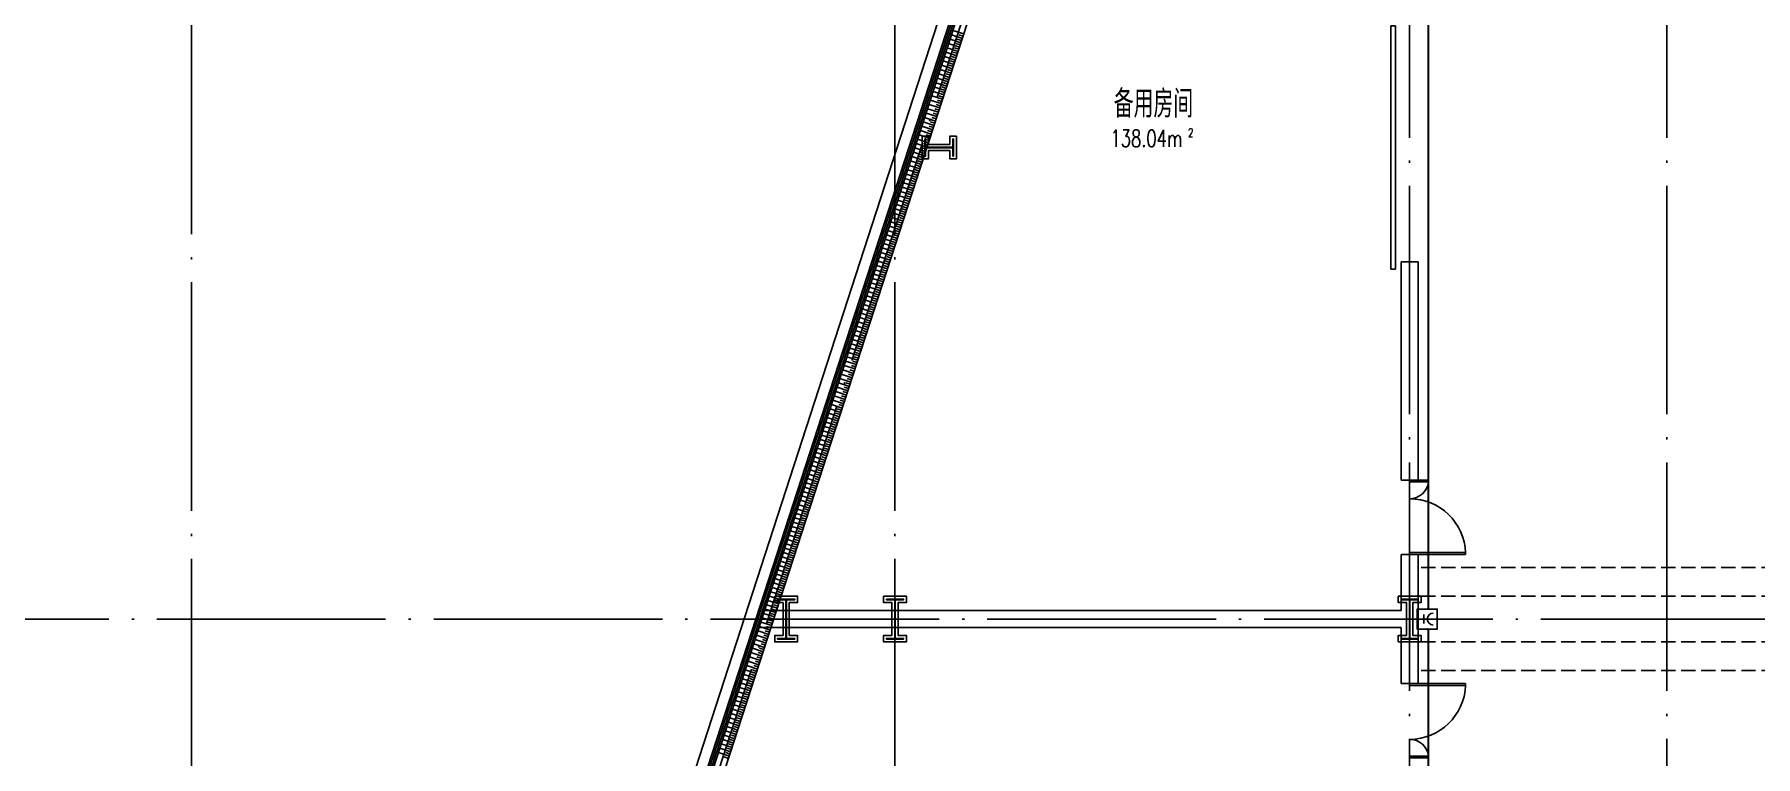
# Model space of a CAD drawing. Extents: x -1396510 to 1250330, y -1892470 to 1623980.
# Drawn here: x 495068 to 525165, y -752037 to -739402 of the extents above; entities that cross this region are included whole.
import ezdxf
from ezdxf.enums import TextEntityAlignment as Align

# ---------------------------------------------------------------- set-up
doc = ezdxf.new("R2010")
doc.units = 0
doc.header["$LTSCALE"] = 1000
doc.header["$MEASUREMENT"] = 0
for name, pattern in [('10平面$0$DASH', [0.35, 0.25, -0.1]), ('DASH', [0.35, 0.25, -0.1]), ('DOTE', [2.42, 2, -0.2, 0.02, -0.2])]:
    doc.linetypes.add(name, pattern=pattern)
doc.layers.get('Defpoints').update_dxf_attribs({"color": 210})
for name, color, linetype in [('10平面$0$WINDOW', 4, 'Continuous'), ('99平面图例外参$0$A-HATCH-2', 251, 'Continuous'), ('A-AXIS-DOTE', 14, 'DOTE'), ('A-AXIS-DP', 126, 'Continuous'), ('A-HATCH-2', 251, 'Continuous'), ('A-LIN-V', 9, 'Continuous'), ('A-WINDOW', 140, 'Continuous'), ('AS-COLN', 6, 'Continuous'), ('AS-WALL', 40, 'Continuous'), ('EQUIP-消防', 3, 'Continuous'), ('WIRE-照明', 1, 'Continuous'), ('建-墙-幕', 4, 'Continuous'), ('建-房间', 7, 'Continuous')]:
    doc.layers.add(name, color=color, linetype=linetype)
doc.layers.add('A-云线2', color=3, linetype='Continuous', plot=False)
doc.styles.add('A-AREA', font='SIMPLEX', dxfattribs={"bigfont": 'GBCBIG'})
doc.styles.get("Standard").update_dxf_attribs({"font": 'gbenor.shx', "bigfont": 'gbcbig.shx'})

# ---------------------------------------------------------------- blocks, each defined once
blk = doc.blocks.new('nt66')
at = {"layer": 'A-HATCH-2', "color": 8}
blk.add_lwpolyline([(-195840, 766870), (-195440, 766870), (-195440, 766758), (-195586, 766758), (-195586, 766182), (-195440, 766182), (-195440, 766070), (-195840, 766070), (-195840, 766182), (-195694, 766182), (-195694, 766758), (-195840, 766758)], close=True, dxfattribs=at)
at = {"layer": 'AS-COLN'}
blk.add_lwpolyline([(-195790, 766820), (-195490, 766820), (-195490, 766808), (-195636, 766808), (-195636, 766132), (-195490, 766132), (-195490, 766120), (-195790, 766120), (-195790, 766132), (-195644, 766132), (-195644, 766808), (-195790, 766808)], close=True, dxfattribs=at)
blk = doc.blocks.new('342343243')
at = {"layer": 'A-AXIS-DP', "color": 5}
blk.add_lwpolyline([(-155704, 832070), (-155404, 832070), (-155404, 832058), (-155550, 832058), (-155550, 831582), (-155404, 831582), (-155404, 831570), (-155704, 831570), (-155704, 831582), (-155558, 831582), (-155558, 832058), (-155704, 832058), (-155704, 832070)], close=True, dxfattribs=at)
at = {"layer": 'A-HATCH-2'}
blk.add_lwpolyline([(-155754, 832120), (-155354, 832120), (-155354, 832008), (-155500, 832008), (-155500, 831632), (-155354, 831632), (-155354, 831520), (-155754, 831520), (-155754, 831632), (-155608, 831632), (-155608, 832008), (-155754, 832008)], close=True, dxfattribs=at)
blk = doc.blocks.new('33333')
for p in [(-79117, -76900), (-77214, -76900), (-68214, -76900)]:
    blk.add_blockref('nt66', p)
at = {"layer": 'A-AXIS-DP', "rotation": 270}
blk.add_blockref('342343243', (-1103900, 542266), dxfattribs=at)
blk = doc.blocks.new('w42343')
at = {"layer": 'A-HATCH-2', "color": 8, "linetype": 'DASH'}
for p, q in [((-263654, 690470), (-128354, 690470)), ((-263654, 689970), (-128354, 689970)), ((-263654, 689170), (-128354, 689170)), ((-263654, 688670), (-128354, 688670))]:
    blk.add_line(p, q, dxfattribs=at)
blk = doc.blocks.new('99平面图例外参$0$$LinePat$填挖边坡')
at = {"color": 0}
for p, q in [((0, 0), (0, -1500)), ((300, 0), (300, -600))]:
    blk.add_line(p, q, dxfattribs=at)
at = {"layer": 'Defpoints', "color": 0}
blk.add_point((600, 0), dxfattribs=at)
blk = doc.blocks.new('DOOR2DLIB$SYSLIB$00000123')
at = {"color": 0}
for p, q in [((0.475, -0.001), (0.475, 0.752)), ((0.475, 0.752), (0.5, 0.752)), ((0.5, -0.001), (0.5, 0.752)), ((-0.5, 0), (-0.5, 0.252)), ((-0.475, 0.252), (-0.5, 0.252)), ((-0.475, 0), (-0.475, 0.252)), ((-0.475, 0), (-0.5, 0)), ((0.475, -0.001), (0.5, -0.001))]:
    blk.add_line(p, q, dxfattribs=at)
for centre, radius, start, end in [((0.505, -0.002), 0.755, 92.2493, 179.7238), ((-0.501, 0.003), 0.251, 359.7899, 84.0974)]:
    blk.add_arc(centre, radius, start, end, dxfattribs=at)
blk = doc.blocks.new('10平面$0$$DorLib2D$00000126')
at = {"color": 0, "linetype": 'Continuous'}
for p, q in [((-0.532, 0.5), (-0.532, 0.9)), ((0.532, 0.9), (0.532, 0.5))]:
    blk.add_line(p, q, dxfattribs=at)
at = {"color": 0, "linetype": '10平面$0$DASH'}
for p, q in [((-0.532, 0.9), (0.532, 0.9)), ((-0.532, 0.5), (0.532, 0.5))]:
    blk.add_line(p, q, dxfattribs=at)
blk = doc.blocks.new('世赫2#厂房一层0821')
at = {"layer": 'A-AXIS-DOTE', "color": 8, "ltscale": 2}
for p, q in [((0, -89188.9), (0, 6400)), ((12300, -89188.9), (12300, 6300)), ((21300, -87498.9), (21300, 6300)), ((25800, -87498.9), (25800, 6300)), ((163114.2, -33000), (-11095.8, -33000))]:
    blk.add_line(p, q, dxfattribs=at)
blk.add_lwpolyline([(-1898.6, -69910.4), (21947.6, 3584)], dxfattribs=at)
at = {"layer": 'A-LIN-V'}
for p, q in [((-400, -65615.8), (15503.8, -16600)), ((21550, -31870), (21450, -31870))]:
    blk.add_line(p, q, dxfattribs=at)
blk.add_lwpolyline([(-900, -68000), (-900, -65552.5), (16794.3, -11018.4), (17079.6, -11111)], dxfattribs=at)
at = {"layer": 'AS-WALL'}
for p, q in [((21150, -26750), (21150, -30570)), ((21450, -26750), (21150, -26750)), ((21450, -30570), (21450, -26750)), ((21150, -30570), (21450, -30570)), ((21450, -31870), (21150, -31870)), ((21150, -31870), (21150, -32850)), ((21450, -33000), (21450, -31870)), ((10021, -32850), (21150, -32850)), ((21450, -34130), (21450, -33000)), ((9923.7, -33150), (21150, -33150)), ((21150, -33150), (21150, -34130)), ((21150, -34130), (21450, -34130))]:
    blk.add_line(p, q, dxfattribs=at)
at = {"layer": '建-墙-幕'}
for p, q in [((9872.2, -32984.6), (15225.8, -16484.6)), ((9903.9, -32994.9), (15257.5, -16494.9)), ((9935.6, -33005.1), (15289.2, -16505.1)), ((9967.3, -33015.4), (15321, -16515.4)), ((-700, -65568.4), (9872.2, -32984.6)), ((-666.7, -65573.6), (9903.9, -32994.9)), ((-633.3, -65578.9), (9935.6, -33005.1)), ((-600, -65584.2), (9967.3, -33015.4))]:
    blk.add_line(p, q, dxfattribs=at)
at = {"layer": '10平面$0$WINDOW'}
for name, p, xscale, yscale, zscale, rotation in [('10平面$0$$DorLib2D$00000126', (21150, -24750), -4000, -200, 200, 269.9999999997814), ('DOOR2DLIB$SYSLIB$00000123', (21300, -31220), -1300, -1300, 300, 90.00000000093488), ('DOOR2DLIB$SYSLIB$00000123', (21300, -34780), 1300, -1300, 300, 90.00000000093488)]:
    blk.add_blockref(name, p, dxfattribs=dict(at, xscale=xscale, yscale=yscale, zscale=zscale, rotation=rotation))
at = {"layer": '99平面图例外参$0$A-HATCH-2', "color": 203, "xscale": 0.133362719495067, "yscale": 0.1333333333333333, "zscale": 0.1333333333333333, "rotation": 252.0237134181384}
for p in [(13454.1, -22917.3), (13478.8, -22841.1), (13503.5, -22765), (13355.3, -23221.7), (13380, -23145.6), (13404.7, -23069.5), (13429.4, -22993.4), (13256.5, -23526.1), (13281.2, -23450), (13305.9, -23373.9), (13330.6, -23297.8), (13157.7, -23830.6), (13182.4, -23754.5), (13207.1, -23678.4), (13231.8, -23602.3), (13058.9, -24135), (13083.6, -24058.9), (13108.3, -23982.8), (13133, -23906.7), (12960.2, -24439.5), (12984.9, -24363.4), (13009.6, -24287.3), (13034.2, -24211.2), (12886.1, -24667.8), (12910.8, -24591.7), (12935.5, -24515.6), (12787.3, -24972.3), (12812, -24896.2), (12836.7, -24820), (12861.4, -24743.9), (12688.5, -25276.7), (12713.2, -25200.6), (12737.9, -25124.5), (12762.6, -25048.4), (12589.7, -25581.2), (12614.4, -25505), (12639.1, -25428.9), (12663.8, -25352.8), (12491, -25885.6), (12515.6, -25809.5), (12540.3, -25733.4), (12565, -25657.3), (12392.2, -26190.1), (12416.9, -26113.9), (12441.6, -26037.8), (12466.3, -25961.7), (12293.4, -26494.5), (12318.1, -26418.4), (12342.8, -26342.3), (12367.5, -26266.2), (12194.6, -26798.9), (12219.3, -26722.8), (12244, -26646.7), (12268.7, -26570.6), (12095.8, -27103.4), (12120.5, -27027.3), (12145.2, -26951.2), (12169.9, -26875.1), (11997, -27407.8), (12021.7, -27331.7), (12046.4, -27255.6), (12071.1, -27179.5), (11898.3, -27712.3), (11923, -27636.2), (11947.7, -27560.1), (11972.4, -27483.9), (11799.5, -28016.7), (11824.2, -27940.6), (11848.9, -27864.5), (11873.6, -27788.4), (11700.7, -28321.2), (11725.4, -28245.1), (11750.1, -28169), (11774.8, -28092.8), (11601.9, -28625.6), (11626.6, -28549.5), (11651.3, -28473.4), (11676, -28397.3), (11503.1, -28930.1), (11527.8, -28854), (11552.5, -28777.8), (11577.2, -28701.7), (11404.4, -29234.5), (11429.1, -29158.4), (11453.7, -29082.3), (11478.4, -29006.2), (11305.6, -29539), (11330.3, -29462.8), (11355, -29386.7), (11379.7, -29310.6), (11206.8, -29843.4), (11231.5, -29767.3), (11256.2, -29691.2), (11280.9, -29615.1), (11108, -30147.9), (11132.7, -30071.7), (11157.4, -29995.6), (11182.1, -29919.5), (11009.2, -30452.3), (11033.9, -30376.2), (11058.6, -30300.1), (11083.3, -30224), (10910.5, -30756.7), (10935.1, -30680.6), (10959.8, -30604.5), (10984.5, -30528.4), (10811.7, -31061.2), (10836.4, -30985.1), (10861.1, -30909), (10885.8, -30832.9), (10737.6, -31289.5), (10762.3, -31213.4), (10787, -31137.3), (10638.8, -31594), (10663.5, -31517.9), (10688.2, -31441.7), (10712.9, -31365.6), (10540, -31898.4), (10564.7, -31822.3), (10589.4, -31746.2), (10614.1, -31670.1), (10441.2, -32202.9), (10465.9, -32126.7), (10490.6, -32050.6), (10515.3, -31974.5), (10342.5, -32507.3), (10367.2, -32431.2), (10391.9, -32355.1), (10416.5, -32279), (10243.7, -32811.8), (10268.4, -32735.6), (10293.1, -32659.5), (10317.8, -32583.4), (10144.9, -33116.2), (10169.6, -33040.1), (10194.3, -32964), (10219, -32887.9), (10046.1, -33420.6), (10070.8, -33344.5), (10095.5, -33268.4), (10120.2, -33192.3), (9947.3, -33725.1), (9972, -33649), (9996.7, -33572.9), (10021.4, -33496.8), (9848.6, -34029.5), (9873.2, -33953.4), (9897.9, -33877.3), (9922.6, -33801.2), (9749.8, -34334), (9774.5, -34257.9), (9799.2, -34181.8), (9823.9, -34105.6), (9651, -34638.4), (9675.7, -34562.3), (9700.4, -34486.2), (9725.1, -34410.1), (9552.2, -34942.9), (9576.9, -34866.8), (9601.6, -34790.7), (9626.3, -34714.5), (9453.4, -35247.3), (9478.1, -35171.2), (9502.8, -35095.1), (9527.5, -35019), (9404, -35399.5), (9428.7, -35323.4)]:
    blk.add_blockref('99平面图例外参$0$$LinePat$填挖边坡', p, dxfattribs=at)
at = {"layer": 'A-WINDOW'}
for name in ['33333', 'w42343']:
    blk.add_blockref(name, (285154.2, -722570), dxfattribs=at)
at = {"layer": '建-房间', "color": 8, "style": 'A-AREA'}
blk.add_text('备用房间', height=482.27, dxfattribs=at).set_placement((16125.5, -24228.6))
at = {"layer": '建-房间', "color": 8, "style": 'A-AREA', "width": 0.705882}
for s, height, p in [('138.04m', 297.5, (16067.4, -24740.4)), ('2', 148.8, (17427.4, -24565.4))]:
    blk.add_text(s, height=height, dxfattribs=at).set_placement(p)
blk = doc.blocks.new('$equip$00002656')
for p, q in [((-0.5, 1), (-0.5, 0)), ((0.5, 1), (-0.5, 1)), ((0.5, 0), (0.5, 1)), ((-0.5, 0), (0.5, 0)), ((-0.219, 0.331), (0.222, 0.331)), ((0, 0.5), (0, 0.15))]:
    blk.add_line(p, q)
at = {"const_width": 0.0571}
blk.add_lwpolyline([(-0.5, 1), (0.5, 1), (0.5, 0), (-0.5, 0), (-0.5, 1), (0.5, 1)], dxfattribs=at)
blk.add_arc((0, 0.8), 0.3, 180, 0)
for p in [(0, 1), (-0.5, 0.5), (0, 0), (0.5, 0.5)]:
    blk.add_point(p)
at = {"color": 7, "flags": 1}
for tag, height, p in [('A', 0.00002, (0, 0)), ('B', 0.4, (0.762, 0.292))]:
    blk.add_attdef(tag, text='', height=height, dxfattribs=at).set_placement(p, align=Align.MIDDLE_CENTER)

msp = doc.modelspace()

# ---------------------------------------------------------------- linework, layer by layer
at = {"layer": 'WIRE-照明', "linetype": 'Continuous', "const_width": 35}
for points in [[(519440.8, -749455), (519440.8, -734254.1)], [(519440.8, -765005), (519440.8, -749805)]]:
    msp.add_lwpolyline(points, dxfattribs=at)

# ---------------------------------------------------------------- block references
at = {"layer": 'A-云线2'}
msp.add_blockref('世赫2#厂房一层0821', (497815.8, -716630), dxfattribs=at)
at = {"layer": 'EQUIP-消防', "xscale": 350, "yscale": 350, "zscale": 350, "rotation": 269.9999999999999}
msp.add_blockref('$equip$00002656', (519249.3, -749630), dxfattribs=at)

doc.saveas('drawing.dxf')
